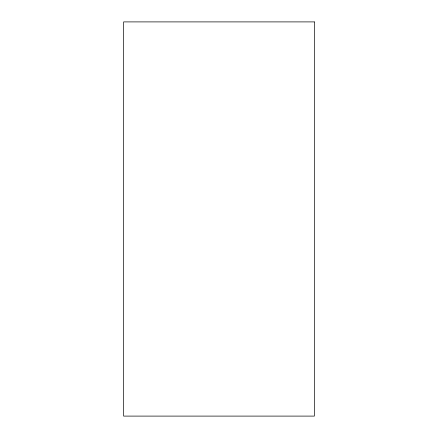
<?xml version="1.0" encoding="UTF-8"?>
<svg xmlns="http://www.w3.org/2000/svg" width="438" height="438" viewBox="0 0 438 438"><rect width="100%" height="100%" fill="white"/><g stroke="black" fill="none" stroke-linecap="round" stroke-linejoin="round"><path stroke-width="0.66" d="M314.364 21.9L123.636 21.9L123.636 416.1L314.364 416.1L314.364 21.9"/></g></svg>
